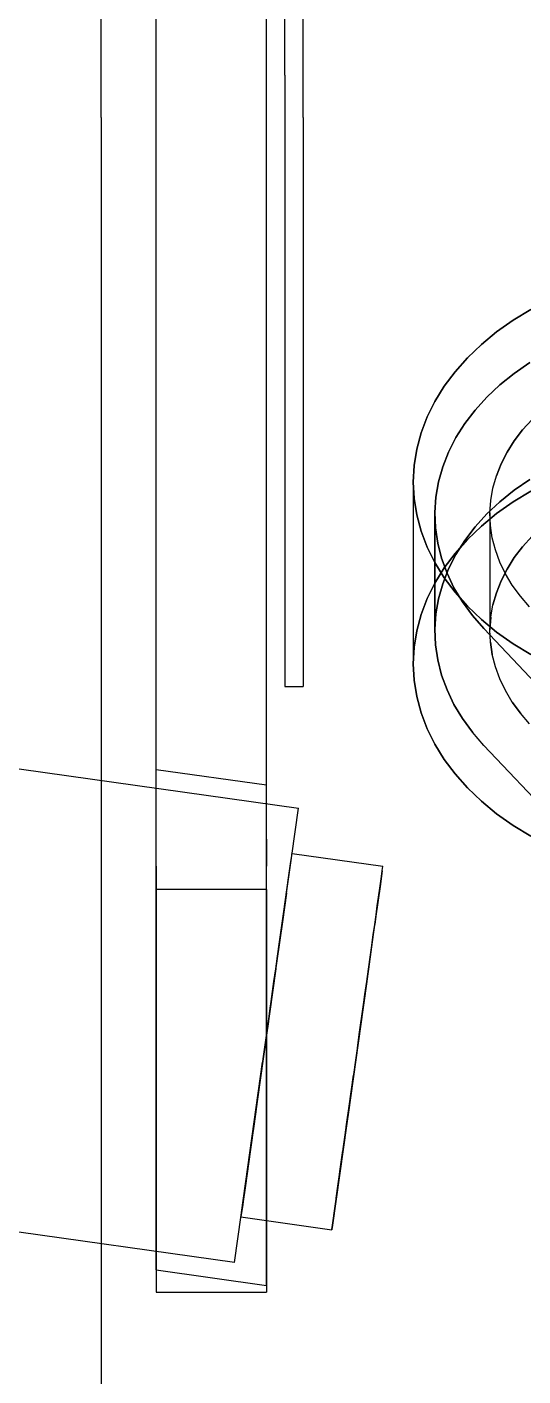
# Model space of a CAD drawing. Header units: millimetres. Extents: x -180 to 1414, y -663 to 972.
# Drawn here: x 587 to 614, y -518.6 to -445.1 of the extents above; entities that cross this region are included whole.
import ezdxf

# ---------------------------------------------------------------- set-up
doc = ezdxf.new("R2010")
doc.units = ezdxf.units.MM
doc.layers.add('HEAD_SIDE', color=8, linetype='Continuous')

msp = doc.modelspace()

# ---------------------------------------------------------------- linework, layer by layer
at = {"layer": 'HEAD_SIDE'}
for p, q in [((591, -450), (591, -442.153)), ((591, -450), (591, -442.975)), ((594, -445.975), (594, -442.759)), ((600, -445.975), (600, -442.759)), ((601, -445.38), (601, -443.102)), ((602, -445.38), (602, -443.102)), ((601, -447.683), (601, -445.38)), ((602, -447.683), (602, -445.38)), ((594, -449.211), (594, -445.975)), ((600, -449.211), (600, -445.975)), ((601, -447.683), (601, -450)), ((602, -450), (602, -447.683)), ((594, -452.452), (594, -449.211)), ((600, -452.452), (600, -449.211)), ((591, -450), (591, -457.847)), ((591, -450), (591, -457.025)), ((601, -450), (601, -452.317)), ((602, -450), (602, -452.317)), ((594, -455.681), (594, -452.452)), ((600, -455.681), (600, -452.452)), ((601, -452.317), (601, -454.62)), ((602, -452.317), (602, -454.62)), ((601, -454.62), (601, -456.898)), ((602, -454.62), (602, -456.898)), ((594, -458.879), (594, -455.681)), ((600, -458.879), (600, -455.681)), ((591, -457.025), (591, -464.01)), ((601, -456.898), (601, -459.137)), ((602, -456.898), (602, -459.137)), ((591, -457.847), (591, -465.649)), ((594, -462.032), (594, -458.879)), ((600, -462.032), (600, -458.879)), ((601, -459.137), (601, -461.326)), ((602, -459.137), (602, -461.326)), ((613.437, -461.046), (614.401, -460.46)), ((614.401, -460.46), (613.437, -461.046)), ((601, -461.326), (601, -463.45)), ((602, -461.326), (602, -463.45)), ((612.538, -461.682), (613.437, -461.046)), ((613.437, -461.046), (612.538, -461.682)), ((594, -465.122), (594, -462.032)), ((600, -465.122), (600, -462.032)), ((611.709, -462.363), (612.538, -461.682)), ((612.538, -461.682), (611.709, -462.363)), ((610.278, -463.848), (610.954, -463.086)), ((610.954, -463.086), (610.278, -463.848)), ((610.954, -463.086), (611.709, -462.363)), ((611.709, -462.363), (610.954, -463.086)), ((601, -463.45), (601, -465.5)), ((602, -463.45), (602, -465.5)), ((614.346, -463.353), (613.502, -463.939)), ((613.502, -463.939), (614.346, -463.353)), ((591, -464.01), (591, -470.917)), ((609.684, -464.642), (610.278, -463.848)), ((610.278, -463.848), (609.684, -464.642)), ((613.502, -463.939), (612.721, -464.568)), ((612.721, -464.568), (613.502, -463.939)), ((594, -468.134), (594, -465.122)), ((600, -468.134), (600, -465.122)), ((609.175, -465.466), (609.684, -464.642)), ((609.684, -464.642), (609.175, -465.466)), ((612.01, -465.236), (611.371, -465.941)), ((611.371, -465.941), (612.01, -465.236)), ((612.721, -464.568), (612.01, -465.236)), ((612.01, -465.236), (612.721, -464.568)), ((591, -465.649), (591, -473.365)), ((601, -465.5), (601, -467.463)), ((602, -465.5), (602, -467.463)), ((608.755, -466.315), (609.175, -465.466)), ((609.175, -465.466), (608.755, -466.315)), ((611.371, -465.941), (610.808, -466.677)), ((610.808, -466.677), (611.371, -465.941)), ((608.426, -467.183), (608.755, -466.315)), ((608.755, -466.315), (608.426, -467.183)), ((610.808, -466.677), (610.325, -467.44)), ((610.325, -467.44), (610.808, -466.677)), ((614.472, -466.448), (613.955, -467.018)), ((613.955, -467.018), (614.472, -466.448)), ((601, -467.463), (601, -469.328)), ((602, -467.463), (602, -469.328)), ((608.19, -468.066), (608.426, -467.183)), ((608.426, -467.183), (608.19, -468.066)), ((610.325, -467.44), (609.923, -468.228)), ((609.923, -468.228), (610.325, -467.44)), ((613.955, -467.018), (613.499, -467.615)), ((613.499, -467.615), (613.955, -467.018)), ((594, -471.051), (594, -468.134)), ((600, -471.051), (600, -468.134)), ((608.048, -468.96), (608.19, -468.066)), ((608.19, -468.066), (608.048, -468.96)), ((609.923, -468.228), (609.606, -469.034)), ((609.606, -469.034), (609.923, -468.228)), ((613.107, -468.234), (612.782, -468.872)), ((612.782, -468.872), (613.107, -468.234)), ((613.499, -467.615), (613.107, -468.234)), ((613.107, -468.234), (613.499, -467.615)), ((608, -469.858), (608.048, -468.96)), ((608.048, -468.96), (608, -469.858)), ((612.782, -468.872), (612.525, -469.525)), ((612.525, -469.525), (612.782, -468.872)), ((601, -469.328), (601, -471.085)), ((602, -469.328), (602, -471.085)), ((609.606, -469.034), (609.376, -469.855)), ((609.376, -469.855), (609.606, -469.034)), ((612.338, -470.19), (612.525, -469.525)), ((612.338, -470.19), (612.525, -469.525)), ((608.048, -470.756), (608, -469.858)), ((608, -469.858), (608, -479.757)), ((608, -469.858), (608, -479.757)), ((608, -469.858), (608.048, -470.756)), ((609.376, -469.855), (609.232, -470.685)), ((609.232, -470.685), (609.376, -469.855)), ((612.221, -470.863), (612.338, -470.19)), ((612.221, -470.863), (612.338, -470.19)), ((613.502, -470.303), (612.721, -470.932)), ((612.721, -470.932), (613.502, -470.303)), ((613.437, -470.946), (614.401, -470.359)), ((614.401, -470.359), (613.437, -470.946)), ((614.346, -469.716), (613.502, -470.303)), ((613.502, -470.303), (614.346, -469.716)), ((591, -470.917), (591, -477.707)), ((594, -473.86), (594, -471.051)), ((600, -473.86), (600, -471.051)), ((601, -471.085), (601, -472.725)), ((602, -471.085), (602, -472.725)), ((608.19, -471.65), (608.048, -470.756)), ((608.048, -470.756), (608.19, -471.65)), ((609.232, -470.685), (609.177, -471.521)), ((609.177, -471.521), (609.232, -470.685)), ((612.721, -470.932), (612.01, -471.6)), ((612.01, -471.6), (612.721, -470.932)), ((612.177, -471.541), (612.221, -470.863)), ((612.177, -471.541), (612.221, -470.863)), ((612.538, -471.581), (613.437, -470.946)), ((613.437, -470.946), (612.538, -471.581)), ((608.426, -472.533), (608.19, -471.65)), ((608.19, -471.65), (608.426, -472.533)), ((609.177, -471.521), (609.177, -477.885)), ((609.177, -471.521), (609.21, -472.357)), ((609.21, -472.357), (609.177, -471.521)), ((609.177, -477.885), (609.177, -471.521)), ((612.01, -471.6), (611.371, -472.305)), ((611.371, -472.305), (612.01, -471.6)), ((611.709, -472.263), (612.538, -471.581)), ((612.538, -471.581), (611.709, -472.263)), ((612.203, -472.219), (612.177, -471.541)), ((612.177, -471.541), (612.177, -477.905)), ((612.203, -472.219), (612.177, -471.541)), ((612.177, -471.541), (612.177, -477.905)), ((608.755, -473.401), (608.426, -472.533)), ((608.426, -472.533), (608.755, -473.401)), ((609.21, -472.357), (609.331, -473.19)), ((609.331, -473.19), (609.21, -472.357)), ((611.371, -472.305), (610.808, -473.041)), ((610.808, -473.041), (611.371, -472.305)), ((610.954, -472.986), (611.709, -472.263)), ((611.709, -472.263), (610.954, -472.986)), ((612.302, -472.893), (612.203, -472.219)), ((612.302, -472.893), (612.203, -472.219)), ((591, -473.365), (591, -480.949)), ((601, -472.725), (601, -474.237)), ((602, -472.725), (602, -474.237)), ((609.331, -473.19), (609.54, -474.013)), ((609.54, -474.013), (609.331, -473.19)), ((610.278, -473.747), (610.954, -472.986)), ((610.954, -472.986), (610.278, -473.747)), ((610.808, -473.041), (610.325, -473.804)), ((610.325, -473.804), (610.808, -473.041)), ((612.471, -473.561), (612.302, -472.893)), ((612.471, -473.561), (612.302, -472.893)), ((613.955, -473.382), (613.499, -473.979)), ((613.499, -473.979), (613.955, -473.382)), ((614.472, -472.812), (613.955, -473.382)), ((613.955, -473.382), (614.472, -472.812)), ((594, -476.544), (594, -473.86)), ((600, -476.544), (600, -473.86)), ((609.175, -474.25), (608.755, -473.401)), ((608.755, -473.401), (609.175, -474.25)), ((609.54, -474.013), (609.836, -474.824)), ((609.836, -474.824), (609.54, -474.013)), ((609.684, -474.542), (610.278, -473.747)), ((610.278, -473.747), (609.684, -474.542)), ((610.325, -473.804), (609.923, -474.592)), ((609.923, -474.592), (610.325, -473.804)), ((612.711, -474.217), (612.471, -473.561)), ((612.711, -474.217), (612.471, -473.561)), ((613.499, -473.979), (613.107, -474.598)), ((613.107, -474.598), (613.499, -473.979)), ((601, -474.237), (601, -475.613)), ((602, -474.237), (602, -475.613)), ((609.684, -475.074), (609.175, -474.25)), ((609.175, -474.25), (609.684, -475.074)), ((609.175, -475.366), (609.684, -474.542)), ((609.684, -474.542), (609.175, -475.366)), ((609.923, -474.592), (609.606, -475.398)), ((609.606, -475.398), (609.923, -474.592)), ((609.836, -474.824), (610.216, -475.616)), ((610.216, -475.616), (609.836, -474.824)), ((613.019, -474.859), (612.711, -474.217)), ((613.019, -474.859), (612.711, -474.217)), ((613.107, -474.598), (612.782, -475.236)), ((612.782, -475.236), (613.107, -474.598)), ((608.755, -476.214), (609.175, -475.366)), ((609.175, -475.366), (608.755, -476.214)), ((609.606, -475.398), (609.376, -476.218)), ((609.376, -476.218), (609.606, -475.398)), ((610.278, -475.868), (609.684, -475.074)), ((609.684, -475.074), (610.278, -475.868)), ((612.782, -475.236), (612.525, -475.889)), ((612.525, -475.889), (612.782, -475.236)), ((613.394, -475.483), (613.019, -474.859)), ((613.394, -475.483), (613.019, -474.859)), ((613.835, -476.086), (613.394, -475.483)), ((613.835, -476.086), (613.394, -475.483)), ((601, -475.613), (601, -476.847)), ((602, -475.613), (602, -476.847)), ((608.426, -477.083), (608.755, -476.214)), ((608.755, -476.214), (608.426, -477.083)), ((609.376, -476.218), (609.232, -477.049)), ((609.232, -477.049), (609.376, -476.218)), ((610.216, -475.616), (610.679, -476.386)), ((610.679, -476.386), (610.216, -475.616)), ((610.954, -476.63), (610.278, -475.868)), ((610.278, -475.868), (610.954, -476.63)), ((612.525, -475.889), (612.338, -476.554)), ((612.338, -476.554), (612.525, -475.889)), ((614.337, -476.663), (613.835, -476.086)), ((614.337, -476.663), (613.835, -476.086)), ((594, -479.091), (594, -476.544)), ((600, -479.091), (600, -476.544)), ((601, -476.847), (601, -477.93)), ((602, -476.847), (602, -477.93)), ((609.232, -477.049), (609.177, -477.885)), ((609.177, -477.885), (609.232, -477.049)), ((610.679, -476.386), (611.223, -477.129)), ((611.223, -477.129), (610.679, -476.386)), ((611.709, -477.353), (610.954, -476.63)), ((610.954, -476.63), (611.709, -477.353)), ((612.221, -477.227), (612.338, -476.554)), ((612.221, -477.227), (612.338, -476.554)), ((591, -477.707), (591, -484.342)), ((608.19, -477.966), (608.426, -477.083)), ((608.426, -477.083), (608.19, -477.966)), ((611.843, -477.842), (611.223, -477.129)), ((611.223, -477.129), (611.843, -477.842)), ((612.538, -478.034), (611.709, -477.353)), ((611.709, -477.353), (612.538, -478.034)), ((612.221, -477.227), (612.177, -477.905)), ((612.177, -477.905), (612.221, -477.227)), ((601, -477.93), (601, -478.857)), ((602, -477.93), (602, -478.857)), ((608.048, -478.859), (608.19, -477.966)), ((608.19, -477.966), (608.048, -478.859)), ((609.177, -477.885), (609.21, -478.721)), ((609.21, -478.721), (609.177, -477.885)), ((611.843, -477.842), (636.843, -504.299)), ((611.843, -477.842), (636.843, -504.299)), ((612.203, -478.583), (612.177, -477.905)), ((612.203, -478.583), (612.177, -477.905)), ((613.437, -478.67), (612.538, -478.034)), ((612.538, -478.034), (613.437, -478.67)), ((594, -481.487), (594, -479.091)), ((600, -481.487), (600, -479.091)), ((601, -478.857), (601, -479.623)), ((602, -478.857), (602, -479.623)), ((608, -479.757), (608.048, -478.859)), ((608.048, -478.859), (608, -479.757)), ((609.21, -478.721), (609.331, -479.554)), ((609.331, -479.554), (609.21, -478.721)), ((612.203, -478.583), (612.302, -479.257)), ((612.302, -479.257), (612.203, -478.583)), ((612.471, -479.925), (612.302, -479.257)), ((612.471, -479.925), (612.302, -479.257)), ((614.401, -479.256), (613.437, -478.67)), ((613.437, -478.67), (614.401, -479.256)), ((601, -479.623), (601, -480.223)), ((602, -479.623), (602, -480.223)), ((608.048, -480.656), (608, -479.757)), ((608, -479.757), (608.048, -480.656)), ((609.331, -479.554), (609.54, -480.377)), ((609.54, -480.377), (609.331, -479.554)), ((612.711, -480.581), (612.471, -479.925)), ((612.711, -480.581), (612.471, -479.925)), ((601, -480.223), (601, -480.654)), ((601, -480.654), (601, -480.913)), ((602, -480.223), (602, -480.654)), ((602, -480.654), (602, -480.913)), ((608.19, -481.549), (608.048, -480.656)), ((608.048, -480.656), (608.19, -481.549)), ((609.54, -480.377), (609.836, -481.187)), ((609.836, -481.187), (609.54, -480.377)), ((613.019, -481.223), (612.711, -480.581)), ((613.019, -481.223), (612.711, -480.581)), ((591, -480.949), (591, -488.361)), ((601, -480.913), (601, -481)), ((601, -481), (602, -481)), ((602, -480.913), (602, -481)), ((609.836, -481.187), (610.216, -481.98)), ((610.216, -481.98), (609.836, -481.187)), ((613.394, -481.847), (613.019, -481.223)), ((613.394, -481.847), (613.019, -481.223)), ((594, -483.72), (594, -481.487)), ((600, -483.72), (600, -481.487)), ((608.426, -482.432), (608.19, -481.549)), ((608.19, -481.549), (608.426, -482.432)), ((610.216, -481.98), (610.679, -482.75)), ((610.679, -482.75), (610.216, -481.98)), ((613.394, -481.847), (613.835, -482.45)), ((613.835, -482.45), (613.394, -481.847)), ((567.872, -482.862), (601.74, -487.622)), ((608.755, -483.301), (608.426, -482.432)), ((608.426, -482.432), (608.755, -483.301)), ((610.679, -482.75), (611.223, -483.493)), ((611.223, -483.493), (610.679, -482.75)), ((614.337, -483.027), (613.835, -482.45)), ((614.337, -483.027), (613.835, -482.45)), ((609.175, -484.149), (608.755, -483.301)), ((608.755, -483.301), (609.175, -484.149)), ((611.843, -484.206), (611.223, -483.493)), ((611.843, -484.206), (611.223, -483.493)), ((591, -484.342), (591, -490.785)), ((594, -485.777), (594, -483.72)), ((600, -485.777), (600, -483.72)), ((609.684, -484.973), (609.175, -484.149)), ((609.175, -484.149), (609.684, -484.973)), ((636.843, -510.663), (611.843, -484.206)), ((611.843, -484.206), (636.843, -510.663)), ((610.278, -485.768), (609.684, -484.973)), ((609.684, -484.973), (610.278, -485.768)), ((594, -512.789), (594, -485.524)), ((594, -485.524), (600, -486.367)), ((594, -487.649), (594, -485.777)), ((600, -487.649), (600, -485.777)), ((610.954, -486.529), (610.278, -485.768)), ((610.278, -485.768), (610.954, -486.529)), ((600, -513.633), (600, -486.367)), ((611.709, -487.252), (610.954, -486.529)), ((610.954, -486.529), (611.709, -487.252)), ((612.538, -487.934), (611.709, -487.252)), ((611.709, -487.252), (612.538, -487.934)), ((594, -489.326), (594, -487.649)), ((598.26, -512.378), (601.74, -487.622)), ((600, -489.326), (600, -487.649)), ((613.437, -488.569), (612.538, -487.934)), ((612.538, -487.934), (613.437, -488.569)), ((591, -488.361), (591, -495.558)), ((614.401, -489.156), (613.437, -488.569)), ((613.437, -488.569), (614.401, -489.156)), ((594, -490.799), (594, -489.326)), ((600, -489.326), (600, -490.799)), ((601.296, -490.782), (601.376, -490.208)), ((601.357, -490.346), (601.376, -490.208)), ((601.376, -490.208), (601.388, -490.125)), ((601.388, -490.125), (601.392, -490.097)), ((601.392, -490.097), (606.343, -490.793)), ((591, -490.785), (591, -497)), ((594, -490.799), (594, -492.059)), ((600, -492.059), (600, -490.799)), ((600.947, -493.264), (601.357, -490.346)), ((600.947, -493.264), (601.296, -490.782)), ((601.205, -491.424), (601.296, -490.782)), ((601.254, -491.078), (601.296, -490.782)), ((601.296, -490.782), (601.357, -490.346)), ((601.296, -490.782), (601.33, -490.537)), ((601.33, -490.537), (601.357, -490.346)), ((606.308, -491.041), (606.328, -490.904)), ((606.328, -490.904), (606.339, -490.821)), ((606.339, -490.821), (606.343, -490.793)), ((600.947, -493.264), (601.254, -491.078)), ((600.947, -493.264), (601.205, -491.424)), ((601.02, -492.741), (601.205, -491.424)), ((601.088, -492.258), (601.205, -491.424)), ((601.15, -491.818), (601.205, -491.424)), ((601.205, -491.424), (601.254, -491.078)), ((605.972, -493.437), (606.247, -491.478)), ((606.157, -492.12), (606.247, -491.478)), ((606.308, -491.041), (606.205, -491.774)), ((606.205, -491.774), (606.247, -491.478)), ((606.247, -491.478), (606.308, -491.041)), ((606.247, -491.478), (606.281, -491.233)), ((606.281, -491.233), (606.308, -491.041)), ((600, -492.059), (594, -492.059)), ((594, -492.059), (594, -514)), ((600, -492.059), (600, -514)), ((601.088, -492.258), (600.41, -497.081)), ((601.088, -492.258), (600.868, -493.826)), ((601.088, -492.258), (600.947, -493.264)), ((601.02, -492.741), (601.088, -492.258)), ((601.088, -492.258), (601.15, -491.818)), ((606.205, -491.774), (605.819, -494.522)), ((606.039, -492.954), (606.157, -492.12)), ((606.101, -492.514), (606.157, -492.12)), ((606.157, -492.12), (606.205, -491.774)), ((600.947, -493.264), (601.02, -492.741)), ((606.039, -492.954), (605.898, -493.96)), ((605.972, -493.437), (606.039, -492.954)), ((606.039, -492.954), (606.101, -492.514)), ((600.868, -493.826), (600.41, -497.081)), ((600.868, -493.826), (600.604, -495.703)), ((600.696, -495.049), (600.947, -493.264)), ((600.784, -494.422), (600.868, -493.826)), ((600.868, -493.826), (600.947, -493.264)), ((605.46, -497.078), (605.898, -493.96)), ((605.819, -494.522), (605.898, -493.96)), ((605.898, -493.96), (605.972, -493.437)), ((600.696, -495.049), (600.784, -494.422)), ((605.819, -494.522), (603.621, -510.159)), ((605.819, -494.522), (604.443, -504.314)), ((605.819, -494.522), (605.261, -498.492)), ((605.819, -494.522), (605.555, -496.399)), ((605.735, -495.117), (605.819, -494.522)), ((600.508, -496.382), (600.696, -495.049)), ((600.604, -495.703), (600.696, -495.049)), ((605.647, -495.745), (605.735, -495.117)), ((591, -495.558), (591, -502.5)), ((600.604, -495.703), (600.41, -497.081)), ((600.508, -496.382), (600.604, -495.703)), ((605.46, -497.078), (605.647, -495.745)), ((605.555, -496.399), (605.647, -495.745)), ((600.508, -496.382), (599.492, -503.618)), ((600.508, -496.382), (599.793, -501.476)), ((600.41, -497.081), (600.508, -496.382)), ((605.555, -496.399), (605.261, -498.492)), ((605.555, -496.399), (605.362, -497.777)), ((605.46, -497.078), (605.555, -496.399)), ((591, -497), (591, -502.952)), ((600.104, -499.26), (600.41, -497.081)), ((600.31, -497.796), (600.41, -497.081)), ((605.46, -497.078), (603.594, -510.35)), ((605.055, -499.956), (605.46, -497.078)), ((605.159, -499.22), (605.46, -497.078)), ((605.362, -497.777), (605.46, -497.078)), ((600.104, -499.26), (600.31, -497.796)), ((600.207, -498.524), (600.31, -497.796)), ((605.261, -498.492), (605.362, -497.777)), ((600.104, -499.26), (600.207, -498.524)), ((605.261, -498.492), (604.443, -504.314)), ((605.159, -499.22), (605.261, -498.492)), ((600.104, -499.26), (600, -500)), ((605.159, -499.22), (604.443, -504.314)), ((605.055, -499.956), (605.159, -499.22)), ((600, -500), (599.896, -500.74)), ((604.951, -500.696), (605.055, -499.956)), ((599.896, -500.74), (599.793, -501.476)), ((604.951, -500.696), (603.594, -510.35)), ((604.951, -500.696), (604.744, -502.172)), ((604.951, -500.696), (604.847, -501.436)), ((598.643, -509.654), (599.793, -501.476)), ((598.704, -509.218), (599.793, -501.476)), ((599.396, -504.297), (599.793, -501.476)), ((599.793, -501.476), (599.69, -502.204)), ((604.847, -501.436), (604.541, -503.615)), ((604.847, -501.436), (604.744, -502.172)), ((591, -502.5), (591, -509.149)), ((599.492, -503.618), (599.69, -502.204)), ((599.69, -502.204), (599.59, -502.919)), ((603.594, -510.35), (604.744, -502.172)), ((604.744, -502.172), (604.642, -502.899)), ((591, -502.952), (591, -508.608)), ((599.59, -502.919), (599.492, -503.618)), ((604.642, -502.899), (604.541, -503.615)), ((599.492, -503.618), (598.85, -508.182)), ((599.492, -503.618), (599.396, -504.297)), ((604.347, -504.992), (604.541, -503.615)), ((604.541, -503.615), (604.443, -504.314)), ((598.795, -508.576), (599.396, -504.297)), ((598.85, -508.182), (599.304, -504.951)), ((598.912, -507.742), (599.304, -504.951)), ((599.396, -504.297), (599.053, -506.736)), ((599.304, -504.951), (599.216, -505.578)), ((599.396, -504.297), (599.304, -504.951)), ((604.347, -504.992), (603.621, -510.159)), ((604.347, -504.992), (603.801, -508.878)), ((604.347, -504.992), (604.005, -507.431)), ((604.347, -504.992), (604.255, -505.647)), ((604.443, -504.314), (604.347, -504.992)), ((598.912, -507.742), (599.216, -505.578)), ((599.053, -506.736), (599.216, -505.578)), ((599.216, -505.578), (599.132, -506.174)), ((604.255, -505.647), (604.167, -506.274)), ((599.132, -506.174), (599.053, -506.736)), ((603.801, -508.878), (604.167, -506.274)), ((604.005, -507.431), (604.167, -506.274)), ((604.167, -506.274), (604.084, -506.87)), ((599.053, -506.736), (598.85, -508.182)), ((598.912, -507.742), (599.053, -506.736)), ((599.053, -506.736), (598.98, -507.259)), ((604.084, -506.87), (604.005, -507.431)), ((598.26, -512.378), (564.393, -507.619)), ((598.98, -507.259), (598.85, -508.182)), ((598.912, -507.742), (598.85, -508.182)), ((598.98, -507.259), (598.912, -507.742)), ((604.005, -507.431), (603.801, -508.878)), ((603.863, -508.438), (604.005, -507.431)), ((604.005, -507.431), (603.931, -507.955)), ((591, -508.608), (591, -513.936)), ((598.795, -508.576), (598.643, -509.654)), ((598.795, -508.576), (598.746, -508.922)), ((598.85, -508.182), (598.795, -508.576)), ((603.931, -507.955), (603.801, -508.878)), ((603.863, -508.438), (603.801, -508.878)), ((603.931, -507.955), (603.863, -508.438)), ((591, -509.149), (591, -515.466)), ((598.704, -509.218), (598.67, -509.463)), ((598.746, -508.922), (598.704, -509.218)), ((603.746, -509.272), (603.621, -510.159)), ((603.746, -509.272), (603.697, -509.618)), ((603.801, -508.878), (603.746, -509.272)), ((598.612, -509.875), (598.608, -509.903)), ((598.608, -509.903), (603.56, -510.599)), ((598.624, -509.792), (598.612, -509.875)), ((598.643, -509.654), (598.624, -509.792)), ((598.67, -509.463), (598.643, -509.654)), ((603.656, -509.914), (603.621, -510.159)), ((603.697, -509.618), (603.656, -509.914)), ((603.563, -510.571), (603.56, -510.599)), ((603.563, -510.571), (603.594, -510.35)), ((603.575, -510.488), (603.563, -510.571)), ((603.594, -510.35), (603.575, -510.488)), ((603.621, -510.159), (603.594, -510.35)), ((594, -512.789), (600, -513.633)), ((591, -513.936), (591, -518.907)), ((594, -514), (600, -514)), ((591, -515.466), (591, -521.418))]:
    msp.add_line(p, q, dxfattribs=at)

doc.saveas('drawing.dxf')
